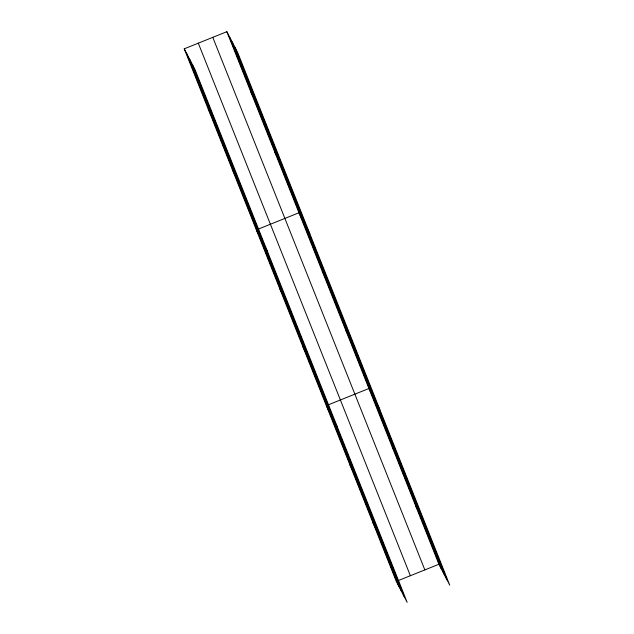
<?xml version="1.0" encoding="UTF-8"?>
<svg xmlns="http://www.w3.org/2000/svg" width="634" height="634" viewBox="0 0 634 634"><rect width="100%" height="100%" fill="white"/><g stroke="black" fill="none" stroke-linecap="round" stroke-linejoin="round"><path stroke-width="0.95" d="M184.24 48.818L195.082 69.748L407.147 602.3L396.298 581.37L184.24 48.818L226.853 31.7L237.702 52.63L449.76 585.182L438.918 564.252L226.853 31.7M396.298 581.37L438.918 564.252M250.89 92.057L253.354 96.812M274.918 152.414L277.383 157.169M309.804 233.692L298.955 212.77L256.342 229.888L267.183 250.818M322.278 271.352L324.751 276.107M345.609 329.934L348.074 334.689M379.782 409.437L368.933 388.507L326.32 405.633L337.169 426.555M392.264 447.089L394.728 451.852M415.587 505.67L418.052 510.433M208.269 109.175L210.734 113.938M232.306 169.532L234.77 174.287M279.665 288.47L282.13 293.225M302.989 347.052L305.461 351.807M349.643 464.207L352.116 468.97M372.974 522.788L375.439 527.551M234.937 47.288L446.994 579.848M232.084 41.796L444.149 574.349M229.318 36.455L441.383 569.015M212.786 37.351L424.851 569.903M198.299 43.167L410.364 575.72M192.316 64.414L404.381 596.966M189.471 58.914L401.528 591.467M186.705 53.581L398.762 586.133"/></g></svg>
